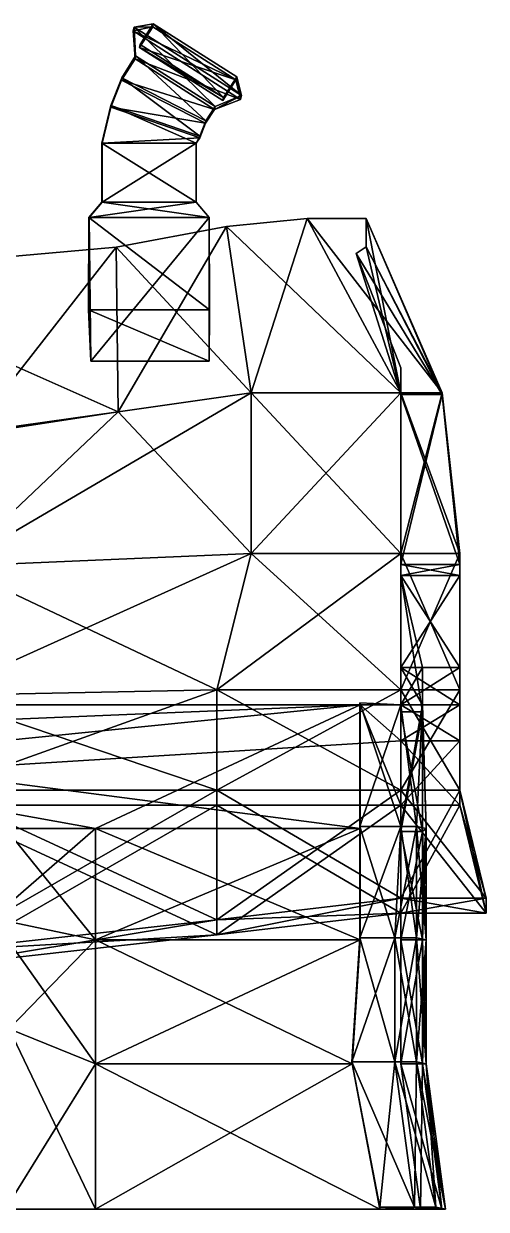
# Model space of a CAD drawing. Extents: x -16.4 to 16.4, y 0 to 31.8.
# Drawn here: x 3.98 to 16.37, y 0 to 31.78 of the extents above; entities that cross this region are included whole.
import ezdxf

# ---------------------------------------------------------------- set-up
doc = ezdxf.new("R2010")
doc.units = 0

msp = doc.modelspace()

# ---------------------------------------------------------------- linework, layer by layer
at = {"color": 1}
for points in [[(6.93458, 31.692905, -0.04276), (9.81638, 29.855, -0.24252), (7.45118, 31.783001, -0.38116)], [(6.93458, 31.692905, -0.04276), (7.45118, 31.783001, -0.38116), (7.43548, 31.701801, -2.398207)], [(7.43548, 31.701801, -2.398207), (7.45118, 31.783001, -0.38116), (7.10018, 31.2299, -0.35615)], [(7.10018, 31.2299, -0.35615), (7.45118, 31.783001, -0.38116), (9.334379, 29.805004, -0.51102)], [(9.81638, 29.855, -0.24252), (9.685379, 30.358105, -0.53603), (7.45118, 31.783001, -0.38116)], [(7.45118, 31.783001, -0.38116), (9.685379, 30.358105, -0.53603), (9.334379, 29.805004, -0.51102)], [(6.91428, 31.5881, -2.644475), (6.93458, 31.692905, -0.04276), (7.43548, 31.701801, -2.398207)], [(6.91428, 31.5881, -2.644475), (7.43548, 31.701801, -2.398207), (9.664579, 30.276905, -2.624091)], [(6.97628, 30.917805, -0.39607), (6.93458, 31.692905, -0.04276), (6.91428, 31.5881, -2.644475)], [(6.961279, 30.840305, -2.31862), (6.97628, 30.917805, -0.39607), (6.91428, 31.5881, -2.644475)], [(6.961279, 30.840305, -2.31862), (6.91428, 31.5881, -2.644475), (9.789579, 29.750202, -2.935834)], [(9.789579, 29.750202, -2.935834), (6.91428, 31.5881, -2.644475), (9.664579, 30.276905, -2.624091)], [(6.97628, 30.917805, -0.39607), (9.10578, 29.559605, -0.54368), (6.93458, 31.692905, -0.04276)], [(9.10578, 29.559605, -0.54368), (9.81638, 29.855, -0.24252), (6.93458, 31.692905, -0.04276)], [(9.664579, 30.276905, -2.624091), (7.43548, 31.701801, -2.398207), (7.08448, 31.148701, -2.373198)], [(7.08448, 31.148701, -2.373198), (7.43548, 31.701801, -2.398207), (7.10018, 31.2299, -0.35615)], [(7.08448, 31.148701, -2.373198), (7.10018, 31.2299, -0.35615), (9.334379, 29.805004, -0.51102)], [(9.31358, 29.723804, -2.599082), (9.664579, 30.276905, -2.624091), (7.08448, 31.148701, -2.373198)], [(9.31358, 29.723804, -2.599082), (7.08448, 31.148701, -2.373198), (9.334379, 29.805004, -0.51102)], [(6.60358, 30.267002, -2.293136), (6.611879, 30.332699, -0.37011), (6.961279, 30.840305, -2.31862)], [(6.60358, 30.267002, -2.293136), (6.961279, 30.840305, -2.31862), (9.086081, 29.482204, -2.533922)], [(6.611879, 30.332699, -0.37011), (8.858679, 29.179798, -0.52607), (6.97628, 30.917805, -0.39607)], [(6.611879, 30.332699, -0.37011), (6.97628, 30.917805, -0.39607), (6.961279, 30.840305, -2.31862)], [(9.086081, 29.482204, -2.533922), (6.961279, 30.840305, -2.31862), (9.789579, 29.750202, -2.935834)], [(8.858679, 29.179798, -0.52607), (9.10578, 29.559605, -0.54368), (6.97628, 30.917805, -0.39607)], [(6.312679, 29.546398, -2.27241), (6.31308, 29.593403, -0.34882), (6.60358, 30.267002, -2.293136)], [(6.312679, 29.546398, -2.27241), (6.60358, 30.267002, -2.293136), (8.845579, 29.114101, -2.516788)], [(6.31308, 29.593403, -0.34882), (8.699179, 28.768803, -0.51472), (6.611879, 30.332699, -0.37011)], [(6.31308, 29.593403, -0.34882), (6.611879, 30.332699, -0.37011), (6.60358, 30.267002, -2.293136)], [(8.845579, 29.114101, -2.516788), (6.60358, 30.267002, -2.293136), (9.086081, 29.482204, -2.533922)], [(8.699179, 28.768803, -0.51472), (8.858679, 29.179798, -0.52607), (6.611879, 30.332699, -0.37011)], [(9.334379, 29.805004, -0.51102), (9.685379, 30.358105, -0.53603), (9.31358, 29.723804, -2.599082)], [(9.685379, 30.358105, -0.53603), (9.664579, 30.276905, -2.624091), (9.31358, 29.723804, -2.599082)], [(9.789579, 29.750202, -2.935834), (9.664579, 30.276905, -2.624091), (9.685379, 30.358105, -0.53603)], [(9.81638, 29.855, -0.24252), (9.789579, 29.750202, -2.935834), (9.685379, 30.358105, -0.53603)], [(6.07198, 28.580502, -0.33164), (8.59598, 28.580502, -0.50736), (6.31308, 29.593403, -0.34882)], [(6.07198, 28.580502, -0.33164), (6.31308, 29.593403, -0.34882), (6.312679, 29.546398, -2.27241)], [(8.59598, 28.580502, -0.50736), (8.699179, 28.768803, -0.51472), (6.31308, 29.593403, -0.34882)], [(8.858679, 29.179798, -0.52607), (8.845579, 29.114101, -2.516788), (9.10578, 29.559605, -0.54368)], [(8.845579, 29.114101, -2.516788), (9.086081, 29.482204, -2.533922), (9.10578, 29.559605, -0.54368)], [(9.10578, 29.559605, -0.54368), (9.086081, 29.482204, -2.533922), (9.81638, 29.855, -0.24252)], [(9.086081, 29.482204, -2.533922), (9.789579, 29.750202, -2.935834), (9.81638, 29.855, -0.24252)], [(6.079479, 28.580502, -2.255794), (6.07198, 28.580502, -0.33164), (6.312679, 29.546398, -2.27241)], [(6.079479, 28.580502, -2.255794), (6.312679, 29.546398, -2.27241), (8.69408, 28.721806, -2.505996)], [(8.69408, 28.721806, -2.505996), (6.312679, 29.546398, -2.27241), (8.845579, 29.114101, -2.516788)], [(8.699179, 28.768803, -0.51472), (8.69408, 28.721806, -2.505996), (8.858679, 29.179798, -0.52607)], [(8.69408, 28.721806, -2.505996), (8.845579, 29.114101, -2.516788), (8.858679, 29.179798, -0.52607)], [(8.59868, 28.580502, -2.499197), (6.079479, 28.580502, -2.255794), (8.69408, 28.721806, -2.505996)], [(8.59598, 28.580502, -0.50736), (8.59868, 28.580502, -2.499197), (8.699179, 28.768803, -0.51472)], [(8.59868, 28.580502, -2.499197), (8.69408, 28.721806, -2.505996), (8.699179, 28.768803, -0.51472)], [(6.070179, 26.998402, -0.33011), (8.597679, 26.998402, -0.50607), (6.07198, 28.580502, -0.33164)], [(6.077679, 26.998402, -2.256988), (6.070179, 26.998402, -0.33011), (6.079479, 28.580502, -2.255794)], [(6.070179, 26.998402, -0.33011), (6.07198, 28.580502, -0.33164), (6.079479, 28.580502, -2.255794)], [(8.597679, 26.998402, -0.50607), (8.59598, 28.580502, -0.50736), (6.07198, 28.580502, -0.33164)], [(8.600479, 26.998402, -2.500736), (6.077679, 26.998402, -2.256988), (8.59868, 28.580502, -2.499197)], [(6.077679, 26.998402, -2.256988), (6.079479, 28.580502, -2.255794), (8.59868, 28.580502, -2.499197)], [(8.597679, 26.998402, -0.50607), (8.600479, 26.998402, -2.500736), (8.59598, 28.580502, -0.50736)], [(8.600479, 26.998402, -2.500736), (8.59868, 28.580502, -2.499197), (8.59598, 28.580502, -0.50736)], [(5.72188, 26.585705, -0.03196), (8.945179, 26.585705, -0.25636), (6.070179, 26.998402, -0.33011)], [(5.731579, 26.585705, -2.489177), (5.72188, 26.585705, -0.03196), (6.077679, 26.998402, -2.256988)], [(5.72188, 26.585705, -0.03196), (6.070179, 26.998402, -0.33011), (6.077679, 26.998402, -2.256988)], [(8.94858, 26.585705, -2.800012), (5.731579, 26.585705, -2.489177), (8.600479, 26.998402, -2.500736)], [(5.731579, 26.585705, -2.489177), (6.077679, 26.998402, -2.256988), (8.600479, 26.998402, -2.500736)], [(8.945179, 26.585705, -0.25636), (8.597679, 26.998402, -0.50607), (6.070179, 26.998402, -0.33011)], [(8.945179, 26.585705, -0.25636), (8.94858, 26.585705, -2.800012), (8.597679, 26.998402, -0.50607)], [(8.94858, 26.585705, -2.800012), (8.600479, 26.998402, -2.500736), (8.597679, 26.998402, -0.50607)], [(5.77438, 22.736801, -1.888063), (5.716179, 24.109501, -0.11312), (5.72188, 26.585705, -0.03196)], [(5.716179, 24.109501, -0.11312), (8.95208, 24.109501, -0.15897), (5.72188, 26.585705, -0.03196)], [(5.731579, 26.585705, -2.489177), (5.77438, 22.736801, -1.888063), (5.72188, 26.585705, -0.03196)], [(8.95208, 24.109501, -0.15897), (8.945179, 26.585705, -0.25636), (5.72188, 26.585705, -0.03196)], [(5.77438, 22.736801, -1.888063), (5.731579, 26.585705, -2.489177), (8.94858, 26.585705, -2.800012)], [(8.94858, 22.736801, -2.800012), (5.77438, 22.736801, -1.888063), (8.94858, 26.585705, -2.800012)], [(8.94858, 26.585705, -2.800012), (8.945179, 26.585705, -0.25636), (8.95208, 24.109501, -0.15897)], [(8.94858, 22.736801, -2.800012), (8.94858, 26.585705, -2.800012), (8.95208, 24.109501, -0.15897)], [(9.40778, 26.348598, 0.40738), (10.07428, 21.887001, 6.15354), (11.57398, 26.5583, 0.43985)], [(9.40778, 26.348598, 0.40738), (11.57398, 26.5583, 0.43985), (14.08168, 21.887001, -6.49937)], [(10.07428, 21.887001, 6.15354), (14.08168, 21.887001, 6.49938), (11.57398, 26.5583, 0.43985)], [(13.148079, 26.5583, 0.49344), (11.57398, 26.5583, 0.43985), (15.18178, 21.887001, 6.49938)], [(11.57398, 26.5583, 0.43985), (14.08168, 21.887001, 6.49938), (15.18178, 21.887001, 6.49938)], [(11.57398, 26.5583, 0.43985), (13.148079, 26.5583, 0.49344), (14.08168, 21.887001, -6.49937)], [(13.148079, 26.5583, 0.49344), (15.18178, 21.887001, 6.49938), (13.148079, 25.805603, 0.42685)], [(15.18178, 21.887001, -6.49938), (13.148079, 26.5583, 0.49344), (15.18178, 21.844803, -5.466331)], [(13.148079, 26.5583, 0.49344), (13.148079, 25.805603, 0.42685), (15.18178, 21.844803, -5.466331)], [(13.148079, 26.5583, 0.49344), (15.18178, 21.887001, -6.49938), (14.08168, 21.887001, -6.49937)], [(6.457581, 25.796303, 0.7352), (6.51268, 21.382103, 5.640009), (9.40778, 26.348598, 0.40738)], [(6.457581, 25.796303, 0.7352), (9.40778, 26.348598, 0.40738), (10.07428, 21.887001, -6.15353)], [(6.51268, 21.382103, 5.640009), (10.07428, 21.887001, 6.15354), (9.40778, 26.348598, 0.40738)], [(10.07428, 21.887001, -6.15353), (9.40778, 26.348598, 0.40738), (14.08168, 21.887001, -6.49937)], [(-1.76787, 25.055603, 0.4999), (2.57518, 20.823803, 5.0723), (6.457581, 25.796303, 0.7352)], [(-1.76787, 25.055603, 0.4999), (6.457581, 25.796303, 0.7352), (6.51268, 21.382103, -5.64001)], [(2.57518, 20.823803, 5.0723), (6.51268, 21.382103, 5.640009), (6.457581, 25.796303, 0.7352)], [(6.51268, 21.382103, -5.64001), (6.457581, 25.796303, 0.7352), (10.07428, 21.887001, -6.15353)], [(14.08168, 21.844704, 5.46633), (12.88508, 25.621601, 0.45971), (13.148079, 25.805603, 0.42685)], [(15.18178, 21.844803, -5.466331), (13.148079, 25.805603, 0.42685), (12.88508, 25.621601, 0.45971)], [(15.18178, 21.887001, 6.49938), (15.18178, 21.844803, 5.46634), (13.148079, 25.805603, 0.42685)], [(15.18178, 21.844803, 5.46634), (14.08168, 21.844704, 5.46633), (13.148079, 25.805603, 0.42685)], [(14.08168, 21.844704, -5.466331), (15.18178, 21.844803, -5.466331), (12.88508, 25.621601, 0.45971)], [(14.08168, 21.844704, 5.46633), (14.08168, 22.561401, 0.27472), (12.88508, 25.621601, 0.45971)], [(12.88508, 25.621601, 0.45971), (14.08168, 22.561401, 0.27472), (14.08168, 21.844704, -5.466331)], [(2.57518, 20.823803, -5.0723), (-1.76787, 25.055603, 0.4999), (6.51268, 21.382103, -5.64001)], [(5.77438, 22.736801, -1.888063), (8.94858, 22.736801, -2.800012), (5.716179, 24.109501, -0.11312)], [(8.94858, 22.736801, -2.800012), (8.95208, 24.109501, -0.15897), (5.716179, 24.109501, -0.11312)], [(14.08168, 15.635303, 0.18608), (14.08168, 22.561401, 0.27472), (14.08168, 16.990303, 6.68228)], [(14.08168, 22.561401, 0.27472), (14.08168, 21.844704, 5.46633), (14.08168, 16.990303, 6.68228)], [(14.08168, 22.561401, 0.27472), (14.08168, 15.635303, 0.18608), (14.08168, 21.844704, -5.466331)], [(10.07428, 17.580902, 7.2196), (10.07428, 21.887001, 6.15354), (2.143479, 17.237301, 6.22504)], [(10.07428, 21.887001, 6.15354), (6.51268, 21.382103, 5.640009), (2.143479, 17.237301, 6.22504)], [(10.07428, 21.887001, -6.15353), (10.07428, 17.580902, -7.21959), (6.51268, 21.382103, -5.64001)], [(10.07428, 17.580902, 7.2196), (14.08168, 17.580902, 7.2196), (10.07428, 21.887001, 6.15354)], [(14.08168, 17.580902, 7.2196), (14.08168, 21.887001, 6.49938), (10.07428, 21.887001, 6.15354)], [(14.08168, 17.580902, -7.21959), (10.07428, 17.580902, -7.21959), (14.08168, 21.887001, -6.49937)], [(10.07428, 17.580902, -7.21959), (10.07428, 21.887001, -6.15353), (14.08168, 21.887001, -6.49937)], [(15.18178, 21.887001, 6.49938), (14.08168, 21.887001, 6.49938), (15.655779, 17.580902, 7.2196)], [(14.08168, 21.887001, 6.49938), (14.08168, 17.580902, 7.2196), (15.655779, 17.580902, 7.2196)], [(14.08168, 21.887001, -6.49937), (15.18178, 21.887001, -6.49938), (14.08168, 17.580902, -7.21959)], [(15.18178, 21.887001, -6.49938), (15.655779, 17.580902, -7.21959), (14.08168, 17.580902, -7.21959)], [(15.655779, 17.288303, 6.48745), (14.08168, 17.288303, 6.48745), (15.18178, 21.844803, 5.46634)], [(14.08168, 17.288303, 6.48745), (14.08168, 21.844704, 5.46633), (15.18178, 21.844803, 5.46634)], [(15.655779, 17.288303, -6.48744), (15.18178, 21.844803, -5.466331), (14.08168, 21.844704, -5.466331)], [(14.08168, 17.288303, -6.48744), (15.655779, 17.288303, -6.48744), (14.08168, 21.844704, -5.466331)], [(14.08168, 16.990303, 6.68228), (14.08168, 21.844704, 5.46633), (14.08168, 17.288303, 6.48745)], [(14.08168, 15.635303, 0.18608), (14.08168, 16.990303, -6.68227), (14.08168, 21.844704, -5.466331)], [(14.08168, 21.844704, -5.466331), (14.08168, 16.990303, -6.68227), (14.08168, 17.288303, -6.48744)], [(15.655779, 17.580902, 7.2196), (15.655779, 17.288303, 6.48745), (15.18178, 21.887001, 6.49938)], [(15.655779, 17.288303, 6.48745), (15.18178, 21.844803, 5.46634), (15.18178, 21.887001, 6.49938)], [(15.655779, 17.580902, -7.21959), (15.18178, 21.887001, -6.49938), (15.18178, 21.844803, -5.466331)], [(15.655779, 17.288303, -6.48744), (15.655779, 17.580902, -7.21959), (15.18178, 21.844803, -5.466331)], [(2.143479, 17.237301, 6.22504), (6.51268, 21.382103, 5.640009), (2.143479, 20.711803, 5.04002)], [(6.51268, 21.382103, 5.640009), (2.57518, 20.823803, 5.0723), (2.143479, 20.711803, 5.04002)], [(10.07428, 17.580902, -7.21959), (2.143479, 17.237301, -6.22503), (6.51268, 21.382103, -5.64001)], [(6.51268, 21.382103, -5.64001), (2.143479, 17.237301, -6.22503), (2.57518, 20.823803, -5.0723)], [(2.143479, 17.237301, 6.22504), (1.642079, 13.774502, 8.1066), (10.07428, 17.580902, 7.2196)], [(1.642079, 13.774502, 8.1066), (9.154579, 13.924301, 9.1012), (10.07428, 17.580902, 7.2196)], [(2.143479, 17.237301, -6.22503), (10.07428, 17.580902, -7.21959), (9.154579, 13.924301, -9.10118)], [(10.07428, 17.580902, 7.2196), (9.154579, 13.924301, 9.1012), (14.08168, 17.580902, 7.2196)], [(9.154579, 13.924301, 9.1012), (14.08168, 13.924301, 9.1012), (14.08168, 17.580902, 7.2196)], [(9.154579, 13.924301, -9.10118), (10.07428, 17.580902, -7.21959), (14.08168, 13.924301, -9.10118)], [(10.07428, 17.580902, -7.21959), (14.08168, 17.580902, -7.21959), (14.08168, 13.924301, -9.10118)], [(15.655779, 17.580902, 7.2196), (14.08168, 17.580902, 7.2196), (15.655779, 13.924301, 9.1012)], [(14.08168, 17.580902, 7.2196), (14.08168, 13.924301, 9.1012), (15.655779, 13.924301, 9.1012)], [(14.08168, 17.580902, -7.21959), (15.655779, 17.580902, -7.21959), (14.08168, 13.924301, -9.10118)], [(15.655779, 17.580902, -7.21959), (15.655779, 13.924301, -9.10118), (14.08168, 13.924301, -9.10118)], [(15.655779, 13.924301, 9.1012), (15.655779, 16.990303, 6.68228), (15.655779, 17.580902, 7.2196)], [(15.655779, 16.990303, 6.68228), (15.655779, 17.288303, 6.48745), (15.655779, 17.580902, 7.2196)], [(15.655779, 13.924301, -9.10118), (15.655779, 17.580902, -7.21959), (15.655779, 17.288303, -6.48744)], [(1.642079, 13.774502, -8.106621), (2.143479, 17.237301, -6.22503), (9.154579, 13.924301, -9.10118)], [(15.655779, 16.990303, 6.68228), (14.08168, 16.990303, 6.68228), (15.655779, 17.288303, 6.48745)], [(14.08168, 16.990303, 6.68228), (14.08168, 17.288303, 6.48745), (15.655779, 17.288303, 6.48745)], [(14.08168, 16.990303, -6.68227), (15.655779, 16.990303, -6.68227), (14.08168, 17.288303, -6.48744)], [(15.655779, 16.990303, -6.68227), (15.655779, 17.288303, -6.48744), (14.08168, 17.288303, -6.48744)], [(15.655779, 16.990303, -6.68227), (15.655779, 13.924301, -9.10118), (15.655779, 17.288303, -6.48744)], [(15.655779, 14.5228, 7.753399), (14.08168, 14.5228, 7.753399), (15.655779, 16.990303, 6.68228)], [(14.08168, 14.5228, 7.753399), (14.08168, 16.990303, 6.68228), (15.655779, 16.990303, 6.68228)], [(14.08168, 14.5228, -7.75343), (15.655779, 14.5228, -7.75343), (14.08168, 16.990303, -6.68227)], [(15.655779, 14.5228, -7.75343), (15.655779, 16.990303, -6.68227), (14.08168, 16.990303, -6.68227)], [(14.08168, 16.990303, 6.68228), (14.08168, 13.340103, 7.1105), (14.08168, 15.635303, 0.18608)], [(14.08168, 13.340103, -7.11049), (14.08168, 16.990303, -6.68227), (14.08168, 12.178501, 0.15112)], [(14.08168, 16.990303, -6.68227), (14.08168, 15.635303, 0.18608), (14.08168, 12.178501, 0.15112)], [(14.657579, 13.340103, 7.372509), (14.08168, 16.990303, 6.68228), (14.657579, 14.5228, 7.753399)], [(14.08168, 13.340103, 7.1105), (14.08168, 16.990303, 6.68228), (14.657579, 13.340103, 7.372509)], [(14.08168, 16.990303, 6.68228), (14.08168, 14.5228, 7.753399), (14.657579, 14.5228, 7.753399)], [(14.657579, 14.5228, -7.75343), (14.08168, 16.990303, -6.68227), (14.657579, 13.340103, -7.3725)], [(14.657579, 13.340103, -7.3725), (14.08168, 16.990303, -6.68227), (14.08168, 13.340103, -7.11049)], [(14.657579, 14.5228, -7.75343), (14.08168, 14.5228, -7.75343), (14.08168, 16.990303, -6.68227)], [(15.655779, 14.5228, 7.753399), (15.655779, 16.990303, 6.68228), (15.655779, 13.924301, 9.1012)], [(15.655779, 13.924301, -9.10118), (15.655779, 16.990303, -6.68227), (15.655779, 14.5228, -7.75343)], [(14.08168, 13.340103, 7.1105), (14.08168, 12.178501, 0.15112), (14.08168, 15.635303, 0.18608)], [(15.655779, 13.52, 8.1887), (14.08168, 13.52, 8.1887), (15.655779, 14.5228, 7.753399)], [(14.08168, 13.52, 8.1887), (14.08168, 14.5228, 7.753399), (15.655779, 14.5228, 7.753399)], [(14.08168, 13.52, -8.188721), (15.655779, 13.52, -8.188721), (14.08168, 14.5228, -7.75343)], [(15.655779, 13.52, -8.188721), (15.655779, 14.5228, -7.75343), (14.08168, 14.5228, -7.75343)], [(14.657579, 14.5228, 7.753399), (14.08168, 14.5228, 7.753399), (14.657579, 13.52, 8.1887)], [(14.08168, 14.5228, 7.753399), (14.08168, 13.52, 8.1887), (14.657579, 13.52, 8.1887)], [(14.08168, 14.5228, -7.75343), (14.657579, 14.5228, -7.75343), (14.08168, 13.52, -8.188721)], [(14.657579, 14.5228, -7.75343), (14.657579, 13.52, -8.188721), (14.08168, 13.52, -8.188721)], [(14.657579, 13.52, 8.1887), (14.657579, 13.340103, 7.372509), (14.657579, 14.5228, 7.753399)], [(14.657579, 14.5228, -7.75343), (14.657579, 13.340103, -7.3725), (14.657579, 13.52, -8.188721)], [(15.655779, 13.52, 8.1887), (15.655779, 14.5228, 7.753399), (15.655779, 13.924301, 9.1012)], [(15.655779, 13.924301, -9.10118), (15.655779, 14.5228, -7.75343), (15.655779, 13.52, -8.188721)], [(9.154579, 11.240101, 10.539), (9.154579, 13.924301, 9.1012), (1.642079, 11.240101, 10.539)], [(9.154579, 13.924301, 9.1012), (1.642079, 13.774502, 8.1066), (1.642079, 11.240101, 10.539)], [(9.154579, 13.924301, -9.10118), (9.154579, 11.240101, -10.539021), (1.642079, 13.774502, -8.106621)], [(9.154579, 11.240101, -10.539021), (1.642079, 11.240101, -10.539021), (1.642079, 13.774502, -8.106621)], [(14.08168, 11.240101, 10.539), (14.08168, 13.924301, 9.1012), (9.154579, 11.240101, 10.539)], [(14.08168, 13.924301, 9.1012), (9.154579, 13.924301, 9.1012), (9.154579, 11.240101, 10.539)], [(14.08168, 13.924301, -9.10118), (14.08168, 11.240101, -10.539021), (9.154579, 13.924301, -9.10118)], [(14.08168, 11.240101, -10.539021), (9.154579, 11.240101, -10.539021), (9.154579, 13.924301, -9.10118)], [(15.655779, 13.924301, 9.1012), (14.08168, 13.924301, 9.1012), (15.655779, 11.240101, 10.539)], [(14.08168, 13.924301, 9.1012), (14.08168, 11.240101, 10.539), (15.655779, 11.240101, 10.539)], [(14.08168, 13.924301, -9.10118), (15.655779, 13.924301, -9.10118), (14.08168, 11.240101, -10.539021)], [(15.655779, 13.924301, -9.10118), (15.655779, 11.240101, -10.539021), (14.08168, 11.240101, -10.539021)], [(15.655779, 13.924301, 9.1012), (15.655779, 11.240101, 10.539), (15.655779, 10.835903, 9.6266)], [(15.655779, 13.52, 8.1887), (15.655779, 13.924301, 9.1012), (15.655779, 12.5564, 8.704901)], [(15.655779, 13.924301, 9.1012), (15.655779, 10.835903, 9.6266), (15.655779, 12.5564, 8.704901)], [(15.655779, 10.835903, -9.62657), (15.655779, 11.240101, -10.539021), (15.655779, 13.924301, -9.10118)], [(15.655779, 12.5564, -8.70491), (15.655779, 13.924301, -9.10118), (15.655779, 13.52, -8.188721)], [(15.655779, 12.5564, -8.70491), (15.655779, 10.835903, -9.62657), (15.655779, 13.924301, -9.10118)], [(-12.465691, 13.52, 8.1887), (12.988579, 13.52, 8.1887), (-13.71518, 10.835903, 9.6266)], [(-13.71518, 10.835903, 9.6266), (12.988579, 13.52, 8.1887), (14.08168, 10.835903, 9.6266)], [(-12.465691, 13.52, -8.188721), (-13.71518, 12.418602, -8.77873), (12.988579, 13.52, -8.188721)], [(-13.71518, 12.418602, -8.77873), (-13.71518, 10.835903, -9.62657), (12.988579, 13.52, -8.188721)], [(12.988579, 13.52, -8.188721), (-13.71518, 10.835903, -9.62657), (14.08168, 12.5564, -8.70491)], [(12.988579, 13.52, 8.1887), (-12.465691, 13.52, 8.1887), (5.901579, 10.2108, 9.384199)], [(5.901579, 10.2108, 9.384199), (-12.465691, 13.52, 8.1887), (3.48988, 10.2108, 9.384199)], [(12.988579, 13.52, -8.188721), (12.988579, 10.2108, -9.384211), (-12.465691, 13.52, -8.188721)], [(12.988579, 10.2108, -9.384211), (5.901579, 10.2108, -9.384211), (-12.465691, 13.52, -8.188721)], [(-12.465691, 13.52, -8.188721), (5.901579, 10.2108, -9.384211), (-12.465691, 10.2108, -9.384211)], [(12.988579, 10.2108, 9.384199), (12.988579, 13.52, 8.1887), (5.901579, 10.2108, 9.384199)], [(12.98488, 10.263802, 9.855499), (14.078079, 10.263802, 9.855499), (12.98488, 13.573101, 8.66)], [(14.078079, 10.263802, 9.855499), (14.08168, 13.52, 8.1887), (12.98488, 13.573101, 8.66)], [(14.08168, 13.52, 8.1887), (12.988579, 13.52, 8.1887), (12.98488, 13.573101, 8.66)], [(12.98488, 13.573101, 8.66), (12.988579, 13.52, 8.1887), (12.98488, 10.263802, 9.855499)], [(12.98488, 10.263802, -9.8555), (12.98488, 13.573101, -8.66001), (14.08168, 13.52, -8.188721)], [(12.98488, 13.573101, -8.66001), (12.988579, 13.52, -8.188721), (14.08168, 13.52, -8.188721)], [(12.988579, 13.52, -8.188721), (12.98488, 13.573101, -8.66001), (12.988579, 10.2108, -9.384211)], [(12.98488, 13.573101, -8.66001), (12.98488, 10.263802, -9.8555), (12.988579, 10.2108, -9.384211)], [(12.988579, 13.52, 8.1887), (12.988579, 10.2108, 9.384199), (12.98488, 10.263802, 9.855499)], [(14.078079, 10.263802, -9.8555), (12.98488, 10.263802, -9.8555), (14.08168, 13.52, -8.188721)], [(12.988579, 13.52, 8.1887), (14.08168, 12.5564, 8.704901), (14.08168, 10.835903, 9.6266)], [(12.988579, 13.52, 8.1887), (14.08168, 13.52, 8.1887), (14.08168, 12.5564, 8.704901)], [(14.08168, 12.5564, -8.70491), (14.08168, 13.52, -8.188721), (12.988579, 13.52, -8.188721)], [(14.08168, 13.52, 8.1887), (14.078079, 10.263802, 9.855499), (14.49608, 10.263802, 9.743)], [(14.08168, 13.52, -8.188721), (14.657579, 13.52, -8.188721), (14.078079, 10.263802, -9.8555)], [(14.657579, 13.52, -8.188721), (14.49608, 10.263802, -9.74298), (14.078079, 10.263802, -9.8555)], [(15.655779, 12.5564, 8.704901), (14.08168, 12.5564, 8.704901), (15.655779, 13.52, 8.1887)], [(14.08168, 12.5564, 8.704901), (14.08168, 13.52, 8.1887), (15.655779, 13.52, 8.1887)], [(14.08168, 12.5564, -8.70491), (15.655779, 12.5564, -8.70491), (14.08168, 13.52, -8.188721)], [(15.655779, 12.5564, -8.70491), (15.655779, 13.52, -8.188721), (14.08168, 13.52, -8.188721)], [(14.657579, 13.52, 8.1887), (14.08168, 13.52, 8.1887), (14.49608, 10.263802, 9.743)], [(14.755579, 10.2108, 9.1782), (14.657579, 13.52, 8.1887), (14.49608, 10.263802, 9.743)], [(14.49608, 10.263802, -9.74298), (14.657579, 13.52, -8.188721), (14.755579, 10.2108, -9.1782)], [(14.657579, 13.340103, 7.372509), (14.657579, 13.52, 8.1887), (14.755579, 10.2108, 9.1782)], [(14.657579, 13.340103, -7.3725), (14.657579, 10.125702, -8.556391), (14.657579, 13.52, -8.188721)], [(14.657579, 10.125702, -8.556391), (14.755579, 10.2108, -9.1782), (14.657579, 13.52, -8.188721)], [(14.08168, 12.178501, 0.15112), (14.08168, 13.340103, 7.1105), (14.08168, 10.125603, 8.294399)], [(14.08168, 12.178501, 0.15112), (14.08168, 9.4888, 0.14228), (14.08168, 13.340103, -7.11049)], [(14.08168, 9.4888, 0.14228), (14.08168, 10.125603, -8.29438), (14.08168, 13.340103, -7.11049)], [(14.657579, 10.125702, 8.5564), (14.08168, 10.125603, 8.294399), (14.657579, 13.340103, 7.372509)], [(14.08168, 10.125603, 8.294399), (14.08168, 13.340103, 7.1105), (14.657579, 13.340103, 7.372509)], [(14.08168, 10.125603, -8.29438), (14.657579, 10.125702, -8.556391), (14.08168, 13.340103, -7.11049)], [(14.657579, 10.125702, -8.556391), (14.657579, 13.340103, -7.3725), (14.08168, 13.340103, -7.11049)], [(14.657579, 10.125702, 8.5564), (14.657579, 13.340103, 7.372509), (14.755579, 10.2108, 9.1782)], [(-13.71518, 10.835903, -9.62657), (14.08168, 10.835903, -9.62657), (14.08168, 12.5564, -8.70491)], [(15.655779, 10.835903, 9.6266), (14.08168, 10.835903, 9.6266), (15.655779, 12.5564, 8.704901)], [(14.08168, 10.835903, 9.6266), (14.08168, 12.5564, 8.704901), (15.655779, 12.5564, 8.704901)], [(14.08168, 10.835903, -9.62657), (15.655779, 10.835903, -9.62657), (14.08168, 12.5564, -8.70491)], [(15.655779, 10.835903, -9.62657), (15.655779, 12.5564, -8.70491), (14.08168, 12.5564, -8.70491)], [(14.08168, 9.4888, 0.14228), (14.08168, 12.178501, 0.15112), (14.08168, 10.125603, 8.294399)], [(1.642079, 11.240101, 10.539), (1.642079, 6.920403, 12.9401), (9.154579, 11.240101, 10.539)], [(1.642079, 6.920403, 12.9401), (9.154579, 7.763103, 12.9401), (9.154579, 11.240101, 10.539)], [(1.642079, 6.920403, -12.9401), (1.642079, 11.240101, -10.539021), (9.154579, 7.763103, -12.9401)], [(1.642079, 11.240101, -10.539021), (9.154579, 11.240101, -10.539021), (9.154579, 7.763103, -12.9401)], [(9.154579, 11.240101, 10.539), (9.154579, 7.763103, 12.9401), (14.08168, 11.240101, 10.539)], [(9.154579, 7.763103, 12.9401), (14.08168, 8.342701, 12.5783), (14.08168, 11.240101, 10.539)], [(9.154579, 7.763103, -12.9401), (9.154579, 11.240101, -10.539021), (14.08168, 8.342701, -12.5783)], [(9.154579, 11.240101, -10.539021), (14.08168, 11.240101, -10.539021), (14.08168, 8.342701, -12.5783)], [(15.655779, 11.240101, 10.539), (14.08168, 11.240101, 10.539), (16.365379, 8.342701, 12.5783)], [(14.08168, 11.240101, 10.539), (14.08168, 8.342701, 12.5783), (16.365379, 8.342701, 12.5783)], [(14.08168, 11.240101, -10.539021), (15.655779, 11.240101, -10.539021), (14.08168, 8.342701, -12.5783)], [(15.655779, 11.240101, -10.539021), (16.365379, 8.342701, -12.5783), (14.08168, 8.342701, -12.5783)], [(15.655779, 10.835903, 9.6266), (15.655779, 11.240101, 10.539), (16.365379, 7.938503, 11.6658)], [(15.655779, 11.240101, 10.539), (16.365379, 8.342701, 12.5783), (16.365379, 7.938503, 11.6658)], [(15.655779, 11.240101, -10.539021), (15.655779, 10.835903, -9.62657), (16.365379, 8.342701, -12.5783)], [(-13.71518, 10.835903, 9.6266), (14.08168, 10.835903, 9.6266), (-6.03192, 10.835903, 9.6266)], [(14.08168, 10.835903, -9.62657), (-13.71518, 10.835903, -9.62657), (9.154579, 10.835903, -9.62657)], [(-13.71518, 10.835903, -9.62657), (-6.03192, 10.835903, -9.62657), (9.154579, 10.835903, -9.62657)], [(14.08168, 10.835903, 9.6266), (9.154579, 10.835903, 9.6266), (-6.03192, 10.835903, 9.6266)], [(-6.03192, 10.835903, 9.6266), (9.154579, 10.835903, 9.6266), (1.642079, 10.835903, 9.6266)], [(9.154579, 10.835903, -9.62657), (-6.03192, 10.835903, -9.62657), (1.642079, 10.835903, -9.62657)], [(9.154579, 10.835903, 9.6266), (9.154579, 7.358902, 12.027599), (1.642079, 10.835903, 9.6266)], [(9.154579, 7.358902, 12.027599), (1.642079, 6.516201, 12.027599), (1.642079, 10.835903, 9.6266)], [(9.154579, 7.358902, -12.02763), (9.154579, 10.835903, -9.62657), (1.642079, 6.516201, -12.02763)], [(9.154579, 10.835903, -9.62657), (1.642079, 10.835903, -9.62657), (1.642079, 6.516201, -12.02763)], [(9.154579, 10.835903, 9.6266), (14.08168, 10.835903, 9.6266), (9.154579, 7.358902, 12.027599)], [(14.08168, 10.835903, 9.6266), (14.08168, 7.938503, 11.6658), (9.154579, 7.358902, 12.027599)], [(14.08168, 10.835903, -9.62657), (9.154579, 10.835903, -9.62657), (14.08168, 7.938503, -11.665821)], [(9.154579, 10.835903, -9.62657), (9.154579, 7.358902, -12.02763), (14.08168, 7.938503, -11.665821)], [(16.365379, 7.938503, 11.6658), (14.08168, 7.938503, 11.6658), (15.655779, 10.835903, 9.6266)], [(14.08168, 7.938503, 11.6658), (14.08168, 10.835903, 9.6266), (15.655779, 10.835903, 9.6266)], [(14.08168, 7.938503, -11.665821), (16.365379, 7.938503, -11.665821), (14.08168, 10.835903, -9.62657)], [(16.365379, 7.938503, -11.665821), (15.655779, 10.835903, -9.62657), (14.08168, 10.835903, -9.62657)], [(15.655779, 10.835903, -9.62657), (16.365379, 7.938503, -11.665821), (16.365379, 8.342701, -12.5783)], [(5.901579, 10.2108, -9.384211), (3.48988, 10.2108, -9.384211), (-12.465691, 10.2108, -9.384211)], [(5.901579, 7.224201, 9.315701), (5.901579, 10.2108, 9.384199), (3.14048, 7.8083, 9.315701)], [(5.901579, 10.2108, 9.384199), (3.48988, 10.2108, 9.384199), (3.14048, 7.8083, 9.315701)], [(5.901579, 7.224201, -9.31573), (3.14048, 7.8083, -9.31573), (3.48988, 10.2108, -9.384211)], [(5.901579, 10.2108, -9.384211), (5.901579, 7.224201, -9.31573), (3.48988, 10.2108, -9.384211)], [(12.988579, 7.224201, 9.315701), (12.988579, 10.2108, 9.384199), (5.901579, 7.224201, 9.315701)], [(12.988579, 10.2108, 9.384199), (5.901579, 10.2108, 9.384199), (5.901579, 7.224201, 9.315701)], [(12.988579, 10.2108, -9.384211), (12.988579, 7.224201, -9.31573), (5.901579, 10.2108, -9.384211)], [(12.988579, 7.224201, -9.31573), (5.901579, 7.224201, -9.31573), (5.901579, 10.2108, -9.384211)], [(12.98488, 7.277203, 9.787001), (13.921179, 7.277203, 10.043499), (12.98488, 10.263802, 9.855499)], [(13.921179, 7.277203, 10.043499), (14.078079, 10.263802, 9.855499), (12.98488, 10.263802, 9.855499)], [(12.98488, 10.263802, 9.855499), (12.988579, 10.2108, 9.384199), (12.98488, 7.277203, 9.787001)], [(13.921179, 7.277203, -10.04352), (12.98488, 7.277203, -9.78701), (14.078079, 10.263802, -9.8555)], [(12.98488, 7.277203, -9.78701), (12.98488, 10.263802, -9.8555), (14.078079, 10.263802, -9.8555)], [(12.988579, 10.2108, -9.384211), (12.98488, 10.263802, -9.8555), (12.988579, 7.224201, -9.31573)], [(12.98488, 10.263802, -9.8555), (12.98488, 7.277203, -9.78701), (12.988579, 7.224201, -9.31573)], [(12.988579, 10.2108, 9.384199), (12.988579, 7.224201, 9.315701), (12.98488, 7.277203, 9.787001)], [(14.078079, 10.263802, 9.855499), (13.921179, 7.277203, 10.043499), (14.49608, 7.277203, 9.6745)], [(14.078079, 10.263802, -9.8555), (14.49608, 10.263802, -9.74298), (13.921179, 7.277203, -10.04352)], [(14.49608, 10.263802, -9.74298), (14.49608, 7.277203, -9.67449), (13.921179, 7.277203, -10.04352)], [(14.49608, 10.263802, 9.743), (14.078079, 10.263802, 9.855499), (14.49608, 7.277203, 9.6745)], [(14.49608, 7.277203, 9.6745), (14.755579, 7.224201, 9.109699), (14.49608, 10.263802, 9.743)], [(14.755579, 7.224201, 9.109699), (14.755579, 10.2108, 9.1782), (14.49608, 10.263802, 9.743)], [(14.49608, 7.277203, -9.67449), (14.49608, 10.263802, -9.74298), (14.755579, 10.2108, -9.1782)], [(14.755579, 7.224201, -9.10972), (14.49608, 7.277203, -9.67449), (14.755579, 10.2108, -9.1782)], [(14.657579, 10.125702, 8.5564), (14.755579, 10.2108, 9.1782), (14.657579, 7.224201, 8.4846)], [(14.755579, 10.2108, 9.1782), (14.755579, 7.224201, 9.109699), (14.657579, 7.224201, 8.4846)], [(14.755579, 10.2108, -9.1782), (14.657579, 10.125702, -8.556391), (14.755579, 7.224201, -9.10972)], [(14.657579, 7.224201, 8.4846), (14.08168, 7.224201, 8.222599), (14.657579, 10.125702, 8.5564)], [(14.08168, 7.224201, 8.222599), (14.08168, 10.125603, 8.294399), (14.657579, 10.125702, 8.5564)], [(14.657579, 7.224201, -8.484591), (14.657579, 10.125702, -8.556391), (14.08168, 10.125603, -8.29438)], [(14.08168, 10.125603, 8.294399), (14.08168, 7.224201, 8.222599), (14.08168, 9.4888, 0.14228)], [(14.08168, 7.224201, -8.22258), (14.08168, 10.125603, -8.29438), (14.08168, 7.224201, 0.14394)], [(14.08168, 10.125603, -8.29438), (14.08168, 9.4888, 0.14228), (14.08168, 7.224201, 0.14394)], [(14.08168, 7.224201, -8.22258), (14.657579, 7.224201, -8.484591), (14.08168, 10.125603, -8.29438)], [(14.657579, 10.125702, -8.556391), (14.657579, 7.224201, -8.484591), (14.755579, 7.224201, -9.10972)], [(14.08168, 7.224201, 8.222599), (14.08168, 7.224201, 0.14394), (14.08168, 9.4888, 0.14228)], [(9.154579, 7.763103, 12.9401), (9.154579, 7.358902, 12.027599), (14.08168, 8.342701, 12.5783)], [(9.154579, 7.358902, 12.027599), (14.08168, 7.938503, 11.6658), (14.08168, 8.342701, 12.5783)], [(9.154579, 7.763103, -12.9401), (14.08168, 8.342701, -12.5783), (14.08168, 7.938503, -11.665821)], [(16.365379, 8.342701, 12.5783), (14.08168, 8.342701, 12.5783), (16.365379, 7.938503, 11.6658)], [(14.08168, 8.342701, 12.5783), (14.08168, 7.938503, 11.6658), (16.365379, 7.938503, 11.6658)], [(14.08168, 8.342701, -12.5783), (16.365379, 8.342701, -12.5783), (14.08168, 7.938503, -11.665821)], [(16.365379, 8.342701, -12.5783), (16.365379, 7.938503, -11.665821), (14.08168, 7.938503, -11.665821)], [(1.642079, 6.920403, 12.9401), (1.642079, 6.516201, 12.027599), (9.154579, 7.763103, 12.9401)], [(1.642079, 6.516201, 12.027599), (9.154579, 7.358902, 12.027599), (9.154579, 7.763103, 12.9401)], [(1.642079, 6.920403, -12.9401), (9.154579, 7.763103, -12.9401), (9.154579, 7.358902, -12.02763)], [(5.901579, 7.224201, 9.315701), (3.14048, 7.8083, 9.315701), (3.58898, 4.8381, 8.832199)], [(5.901579, 7.224201, -9.31573), (5.90078, 3.903301, -8.81071), (3.14048, 7.8083, -9.31573)], [(5.90078, 3.903301, -8.81071), (3.58898, 4.8381, -8.83223), (3.14048, 7.8083, -9.31573)], [(9.154579, 7.358902, -12.02763), (9.154579, 7.763103, -12.9401), (14.08168, 7.938503, -11.665821)], [(1.642079, 6.516201, -12.02763), (1.642079, 6.920403, -12.9401), (9.154579, 7.358902, -12.02763)], [(5.90078, 3.903301, 8.810699), (5.901579, 7.224201, 9.315701), (3.58898, 4.8381, 8.832199)], [(12.772579, 3.903301, 8.747499), (12.988579, 7.224201, 9.315701), (5.90078, 3.903301, 8.810699)], [(12.988579, 7.224201, 9.315701), (5.901579, 7.224201, 9.315701), (5.90078, 3.903301, 8.810699)], [(12.772579, 3.903301, -8.74746), (5.90078, 3.903301, -8.81071), (5.901579, 7.224201, -9.31573)], [(12.988579, 7.224201, -9.31573), (12.772579, 3.903301, -8.74746), (5.901579, 7.224201, -9.31573)], [(12.76898, 3.956303, 9.2188), (13.921179, 3.956303, 9.4655), (12.98488, 7.277203, 9.787001)], [(12.98488, 7.277203, 9.787001), (12.988579, 7.224201, 9.315701), (12.76898, 3.956303, 9.2188)], [(13.921179, 3.956303, -9.4655), (12.76898, 3.956303, -9.21875), (13.921179, 7.277203, -10.04352)], [(12.76898, 3.956303, -9.21875), (12.98488, 7.277203, -9.78701), (13.921179, 7.277203, -10.04352)], [(12.98488, 7.277203, -9.78701), (12.76898, 3.956303, -9.21875), (12.772579, 3.903301, -8.74746)], [(12.988579, 7.224201, 9.315701), (12.772579, 3.903301, 8.747499), (12.76898, 3.956303, 9.2188)], [(12.988579, 7.224201, -9.31573), (12.98488, 7.277203, -9.78701), (12.772579, 3.903301, -8.74746)], [(13.921179, 3.956303, 9.4655), (13.921179, 7.277203, 10.043499), (12.98488, 7.277203, 9.787001)], [(14.49608, 7.277203, 9.6745), (13.921179, 7.277203, 10.043499), (14.49608, 3.956303, 9.0965)], [(13.921179, 7.277203, 10.043499), (13.921179, 3.956303, 9.4655), (14.49608, 3.956303, 9.0965)], [(13.921179, 7.277203, -10.04352), (14.49608, 7.277203, -9.67449), (13.921179, 3.956303, -9.4655)], [(14.49608, 7.277203, -9.67449), (14.49608, 3.956303, -9.09647), (13.921179, 3.956303, -9.4655)], [(14.08168, 7.224201, 8.222599), (14.08168, 3.903301, 7.644599), (14.08168, 7.224201, 0.14394)], [(14.08168, 3.903301, 7.644599), (14.08168, 3.903301, 0.15795), (14.08168, 7.224201, 0.14394)], [(14.08168, 3.903301, -7.64456), (14.08168, 7.224201, -8.22258), (14.08168, 3.903301, 0.15795)], [(14.08168, 7.224201, -8.22258), (14.08168, 7.224201, 0.14394), (14.08168, 3.903301, 0.15795)], [(14.657579, 3.903301, 7.9066), (14.08168, 3.903301, 7.644599), (14.657579, 7.224201, 8.4846)], [(14.08168, 3.903301, 7.644599), (14.08168, 7.224201, 8.222599), (14.657579, 7.224201, 8.4846)], [(14.08168, 3.903301, -7.64456), (14.657579, 3.903301, -7.90657), (14.08168, 7.224201, -8.22258)], [(14.657579, 3.903301, -7.90657), (14.657579, 7.224201, -8.484591), (14.08168, 7.224201, -8.22258)], [(14.49608, 3.956303, 9.0965), (14.755579, 3.903301, 8.5317), (14.49608, 7.277203, 9.6745)], [(14.755579, 3.903301, 8.5317), (14.755579, 7.224201, 9.109699), (14.49608, 7.277203, 9.6745)], [(14.49608, 3.956303, -9.09647), (14.49608, 7.277203, -9.67449), (14.755579, 7.224201, -9.10972)], [(14.755579, 3.903301, -8.5317), (14.49608, 3.956303, -9.09647), (14.755579, 7.224201, -9.10972)], [(14.657579, 7.224201, 8.4846), (14.755579, 7.224201, 9.109699), (14.657579, 3.903301, 7.9066)], [(14.755579, 7.224201, 9.109699), (14.755579, 3.903301, 8.5317), (14.657579, 3.903301, 7.9066)], [(14.755579, 7.224201, -9.10972), (14.657579, 7.224201, -8.484591), (14.755579, 3.903301, -8.5317)], [(14.657579, 7.224201, -8.484591), (14.657579, 3.903301, -7.90657), (14.755579, 3.903301, -8.5317)], [(5.90078, 3.903301, 8.810699), (3.58898, 4.8381, 8.832199), (3.48928, 0.000603, 8.4037)], [(5.900879, 0.000603, -8.42416), (3.48928, 0.000603, -8.40369), (3.58898, 4.8381, -8.83223)], [(5.90078, 3.903301, -8.81071), (5.900879, 0.000603, -8.42416), (3.58898, 4.8381, -8.83223)], [(5.900879, 0.000603, 8.4242), (5.90078, 3.903301, 8.810699), (3.48928, 0.000603, 8.4037)], [(12.772579, 3.903301, 8.747499), (5.90078, 3.903301, 8.810699), (5.900879, 0.000603, 8.4242)], [(12.772579, 3.903301, -8.74746), (13.515579, 0.000603, -9.26079), (5.90078, 3.903301, -8.81071)], [(13.515579, 0.000603, -9.26079), (5.900879, 0.000603, -8.42416), (5.90078, 3.903301, -8.81071)], [(13.515579, 0.000603, 9.260799), (12.772579, 3.903301, 8.747499), (5.900879, 0.000603, 8.4242)], [(13.511879, 0.0536, 9.7321), (14.44068, 0.0536, 10.1166), (12.76898, 3.956303, 9.2188)], [(14.44068, 0.0536, 10.1166), (13.921179, 3.956303, 9.4655), (12.76898, 3.956303, 9.2188)], [(12.76898, 3.956303, 9.2188), (12.772579, 3.903301, 8.747499), (13.511879, 0.0536, 9.7321)], [(13.511879, 0.0536, -9.73208), (12.76898, 3.956303, -9.21875), (13.921179, 3.956303, -9.4655)], [(12.772579, 3.903301, -8.74746), (12.76898, 3.956303, -9.21875), (13.515579, 0.000603, -9.26079)], [(12.76898, 3.956303, -9.21875), (13.511879, 0.0536, -9.73208), (13.515579, 0.000603, -9.26079)], [(12.772579, 3.903301, 8.747499), (13.515579, 0.000603, 9.260799), (13.511879, 0.0536, 9.7321)], [(14.44068, 0.0536, -10.11659), (13.511879, 0.0536, -9.73208), (13.921179, 3.956303, -9.4655)], [(14.49608, 3.956303, 9.0965), (13.921179, 3.956303, 9.4655), (15.015579, 0.0536, 9.747601)], [(13.921179, 3.956303, 9.4655), (14.44068, 0.0536, 10.1166), (15.015579, 0.0536, 9.747601)], [(13.921179, 3.956303, -9.4655), (14.49608, 3.956303, -9.09647), (14.44068, 0.0536, -10.11659)], [(14.08168, 3.903301, 7.644599), (14.601179, 0.000603, 8.2957), (14.08168, 3.903301, 0.15795)], [(14.601179, 0.000603, 8.2957), (14.601179, 0.000603, 0.16386), (14.08168, 3.903301, 0.15795)], [(14.601179, 0.000603, -8.29565), (14.08168, 3.903301, -7.64456), (14.601179, 0.000603, 0.16386)], [(14.08168, 3.903301, -7.64456), (14.08168, 3.903301, 0.15795), (14.601179, 0.000603, 0.16386)], [(14.601179, 0.000603, 8.2957), (14.08168, 3.903301, 7.644599), (14.657579, 3.903301, 7.9066)], [(14.601179, 0.000603, -8.29565), (15.17708, 0.000603, -8.55766), (14.08168, 3.903301, -7.64456)], [(15.17708, 0.000603, -8.55766), (14.657579, 3.903301, -7.90657), (14.08168, 3.903301, -7.64456)], [(14.49608, 3.956303, -9.09647), (15.015579, 0.0536, -9.747561), (14.44068, 0.0536, -10.11659)], [(15.015579, 0.0536, 9.747601), (15.27508, 0.000603, 9.1828), (14.49608, 3.956303, 9.0965)], [(15.27508, 0.000603, 9.1828), (14.755579, 3.903301, 8.5317), (14.49608, 3.956303, 9.0965)], [(15.015579, 0.0536, -9.747561), (14.49608, 3.956303, -9.09647), (14.755579, 3.903301, -8.5317)], [(15.17708, 0.000603, 8.557699), (14.601179, 0.000603, 8.2957), (14.657579, 3.903301, 7.9066)], [(14.657579, 3.903301, 7.9066), (14.755579, 3.903301, 8.5317), (15.17708, 0.000603, 8.557699)], [(14.755579, 3.903301, -8.5317), (14.657579, 3.903301, -7.90657), (15.27508, 0.000603, -9.182791)], [(14.657579, 3.903301, -7.90657), (15.17708, 0.000603, -8.55766), (15.27508, 0.000603, -9.182791)], [(14.755579, 3.903301, 8.5317), (15.27508, 0.000603, 9.1828), (15.17708, 0.000603, 8.557699)], [(15.27508, 0.000603, -9.182791), (15.015579, 0.0536, -9.747561), (14.755579, 3.903301, -8.5317)], [(13.511879, 0.0536, 9.7321), (13.515579, 0.000603, 9.260799), (14.44068, 0.0536, 10.1166)], [(13.515579, 0.000603, -9.26079), (13.511879, 0.0536, -9.73208), (14.601179, 0.000603, -9.3888)], [(13.511879, 0.0536, -9.73208), (14.44068, 0.0536, -10.11659), (14.601179, 0.000603, -9.3888)], [(13.515579, 0.000603, 9.260799), (14.601179, 0.000603, 9.3888), (14.44068, 0.0536, 10.1166)], [(14.601179, 0.000603, 8.2957), (14.601179, 0.000603, 9.3888), (13.515579, 0.000603, 9.260799)], [(13.515579, 0.000603, -9.26079), (14.601179, 0.000603, -9.3888), (14.601179, 0.000603, -8.29565)], [(14.44068, 0.0536, 10.1166), (14.601179, 0.000603, 9.3888), (15.015579, 0.0536, 9.747601)], [(14.601179, 0.000603, -9.3888), (14.44068, 0.0536, -10.11659), (15.27508, 0.000603, -9.182791)], [(14.44068, 0.0536, -10.11659), (15.015579, 0.0536, -9.747561), (15.27508, 0.000603, -9.182791)], [(14.601179, 0.000603, 9.3888), (15.27508, 0.000603, 9.1828), (15.015579, 0.0536, 9.747601)], [(15.27508, 0.000603, 9.1828), (14.601179, 0.000603, 9.3888), (15.17708, 0.000603, 8.557699)], [(14.601179, 0.000603, 9.3888), (14.601179, 0.000603, 8.2957), (15.17708, 0.000603, 8.557699)], [(14.601179, 0.000603, -9.3888), (15.27508, 0.000603, -9.182791), (14.601179, 0.000603, -8.29565)], [(15.27508, 0.000603, -9.182791), (15.17708, 0.000603, -8.55766), (14.601179, 0.000603, -8.29565)]]:
    msp.add_3dface(points, dxfattribs=at)

doc.saveas('drawing.dxf')
